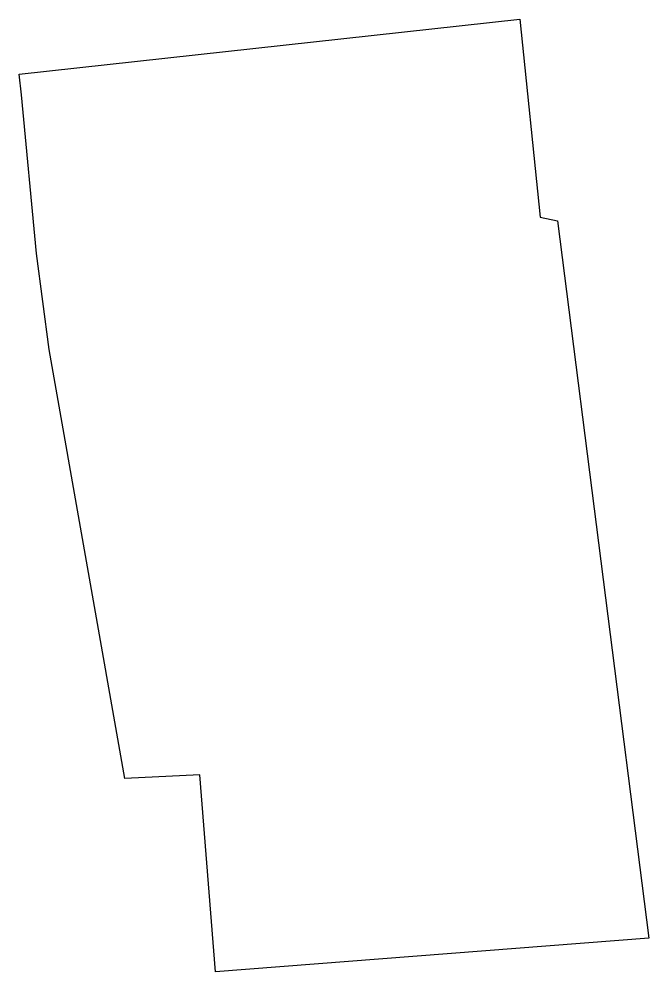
# Model space of a CAD drawing. Header units: inches. Extents: x 603389.5 to 603400, y 1299672.3 to 1299688.2.
import ezdxf

# ---------------------------------------------------------------- set-up
doc = ezdxf.new("R2010")
doc.units = ezdxf.units.IN
doc.header["$MEASUREMENT"] = 0

msp = doc.modelspace()

# ---------------------------------------------------------------- linework, layer by layer
msp.add_lwpolyline([(603397.81, 1299688.18), (603398.15, 1299684.88), (603398.44, 1299684.82), (603399.96, 1299672.88), (603392.75, 1299672.32), (603392.49, 1299675.6), (603391.24, 1299675.54), (603389.98, 1299682.68), (603389.77, 1299684.28), (603389.52, 1299686.92), (603389.48, 1299687.26)], close=True)

doc.saveas('drawing.dxf')
